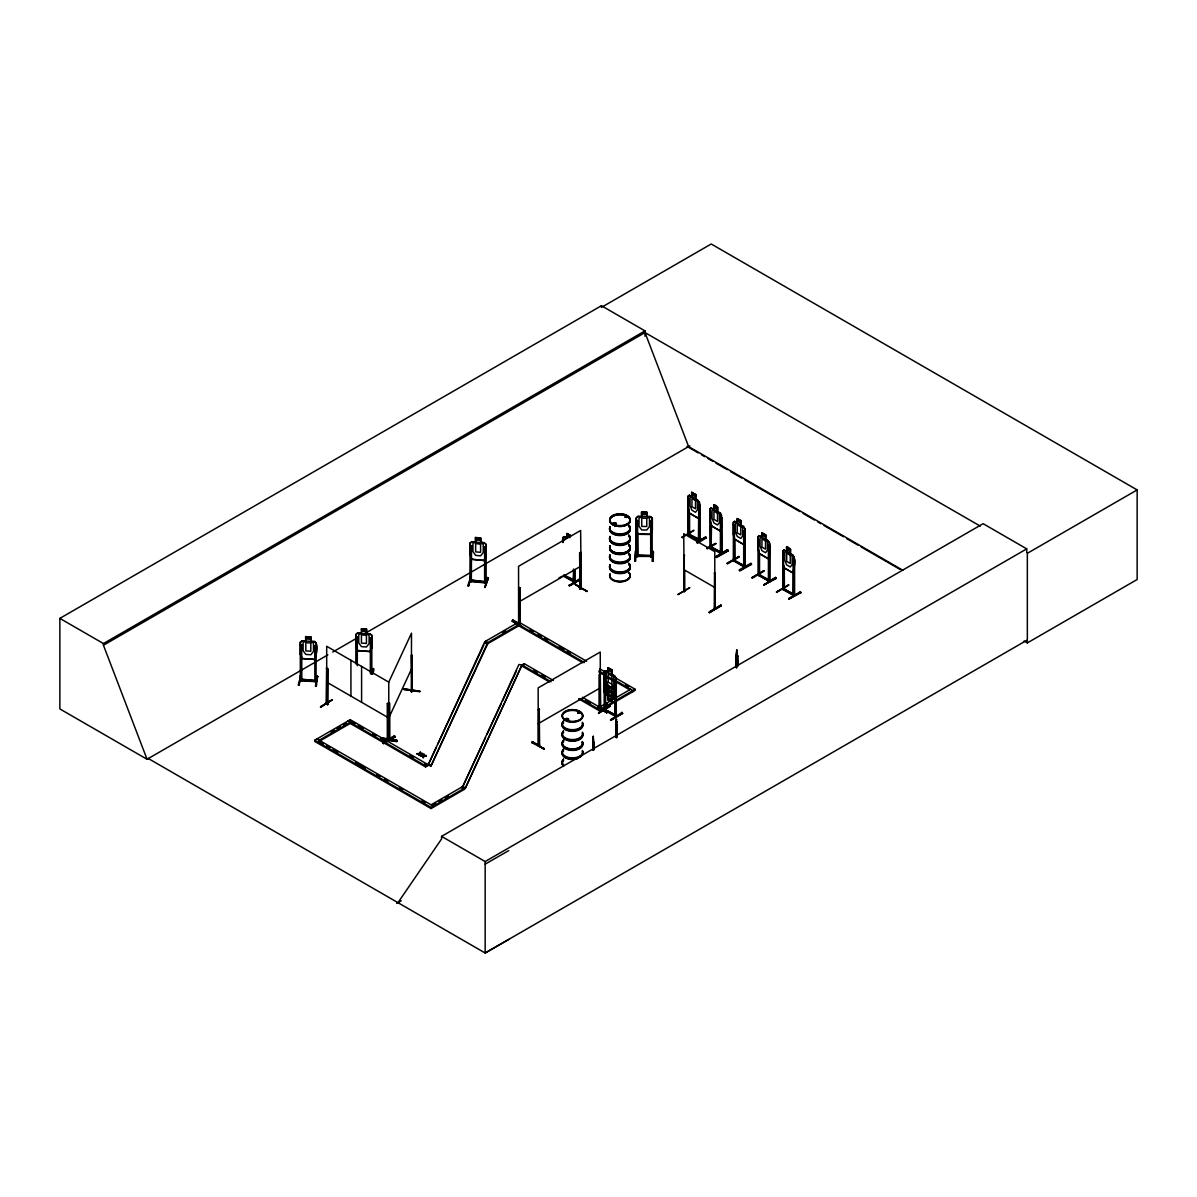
<?xml version="1.0" encoding="UTF-8"?>
<svg xmlns="http://www.w3.org/2000/svg" width="1197" height="1197" viewBox="0 0 1197 1197"><rect width="100%" height="100%" fill="white"/><g stroke="black" fill="none" stroke-linecap="round" stroke-linejoin="round"><path stroke-width="1.5" d="M736.424 654.909L736.828 650.031L735.931 667.283M593.024 741.242L593.308 736.394L593.024 739.746M616.5 737.472L616.335 719.217L616.156 736.739M616.679 737.472L616.53 733.911M616.32 737.098L616.425 732.025M616.171 728.764L616.096 731.412M592.934 743.95L592.829 750.28L593.128 736.394M736.634 667.911L736.828 650.031M637.612 556.56L636.056 556.455L636.071 520.291M634.754 561.034L636.086 550.8L635.667 561.049L634.754 561.034L635.218 551.503L636.131 551.548M636.146 529.867L637.821 534.281L650.495 534.49L652.35 530.136L652.35 518.181L650.45 516.595L646.949 516.55L646.949 512.136L641.547 512.151L641.547 516.565L637.881 516.401L636.161 517.942L635.936 556.515M635.951 556.081L637.717 556.485L637.567 520.321M636.325 529.852L636.34 518.002L637.881 516.401M641.547 512.151L641.727 516.715L639.033 518.136L639.033 526.366L641.727 529.942L646.769 530.017L649.462 526.53L649.462 518.301L646.769 516.79L646.769 512.286M650.45 516.595L637.866 516.505M652.35 555.423C648.056 554.166 655.567 556.59 650.689 556.695L650.704 520.53M635.936 555.199L650.51 555.767C651.273 553.942 649.373 558.101 652.365 556.396M652.185 520.545L650.689 520.86M652.35 518.286L650.375 516.745M636.056 556.455L652.021 556.336M652.574 551.069L653.502 551.817L653.038 561.318L652.126 561.303L652.694 551.129M653.038 561.318L652.694 551.622M592.799 746.03L593.458 738.684L593.458 749.906M594.086 741.901L594.041 749.921M616.171 724.065L616.515 719.217M616.709 722.255L616.47 721.507L616.096 737.591M616.65 721.507L616.32 723.871M616.126 736.484L616.724 733.163L616.096 734M617.293 724.724L617.233 736.335M389.534 738.444L388.935 737.681C389.339 743.442 385.913 735.527 388.367 738.669M389.698 703.163L389.848 739.028L389.279 739.926L389.145 703.073L388.367 704.135L388.367 739.985L387.17 739.357L388.89 739.821M389.743 737.801L388.711 738.34M410.99 691.492L411.888 691.627L411.499 654.954L411.798 691.612M411.08 690.205L412.157 689.502L412.097 690.774M412.097 689.607L411.364 690.878L411.499 633.168L388.771 682.125L388.726 739.836L389.145 738.908M384.357 739.701L396.761 741.452M573.468 580.455C580.964 581.981 547.972 568.246 573.737 580.38M573.872 570.64L573.318 581.607L574.934 581.981L573.827 581.308M604.32 710.21L616.021 716.614L615.886 678.071M605.877 709.178L604.111 708.789L605.652 709.058M604.53 708.504L604.53 709.806L616.29 716.315L616.29 680.48L614.824 680.12L614.824 716.105L614.824 714.789M616.29 716.315L615.183 715.641M326.362 702.938L327.469 703.507M326.168 704.075L326.691 668.061L327.754 668.674L327.754 704.509C324.447 700.843 329.37 705.931 327.17 703.402L326.781 702.594M388.127 738.669L387.379 738.175M735.916 659.652L736.963 652.32L737.277 653.068M736.215 667.283L736.065 663.946L736.514 664.829M737.741 656.405L737.292 655.522L737.741 665.367M688.066 533.293C689.966 532.5 689.442 536.076 687.961 534.625M698.479 540.64L699.587 541.209L699.602 502.68L695.771 498.925L695.771 494.511L695.517 499.059L697.432 501.633L697.432 509.862L695.517 512.286L691.956 510.236L690.056 505.613L690.056 497.368L691.956 497.009C690.355 484.022 695.053 502.127 689.352 495.214L688.021 496.157L688.066 534.61L688.47 498.491L689.128 535.164M698.704 538.919L698.3 540.46L698.824 538.994L689.248 534.311L699.871 540.909L699.871 505.074L698.824 504.461L698.42 540.67M699.886 539.563L699.003 539.024M711.227 547.927C708.759 544.979 712.679 545.593 711.033 547.867L710.464 511.179M711.108 547.867L711.512 524.331M720.399 553.268L721.582 553.897L721.462 515.353M721.462 552.52L720.28 551.847L722 553.613L721.866 517.762L720.803 517.149M733.402 559.493L734.734 559.657M733.402 560.795L744.729 567.273C747.287 565.134 741.99 565.433 744.325 565.134M734.793 559.762L734.345 561.378L733.222 559.313L734.943 561.079L734.793 539.563M745.133 567.034L745.133 531.199L744.085 530.6M758.479 538.904L759.242 575.652C757.177 575.233 757.521 572.226 759.122 574.276M759.526 574.036L759.526 575.308M768.414 579.782C779.995 587.847 741.916 564.849 768.698 579.707M783.975 588.625C781.312 585.483 784.454 592.38 784.379 588.385C782.778 586.306 782.614 589.537 784.409 589.642L784.259 568.126M792.803 555.228L794.075 557.428L794.314 595.897L793.147 595.223M782.688 587.877L782.703 589.313L794.599 595.597L794.599 559.762L793.147 559.388L792.998 595.208L794.748 595.612L793.431 593.622M301.584 679.013C303.484 683.547 299.534 675.362 300.342 680.764L300.267 642.25L302.003 640.694L305.654 640.934L305.654 636.52L305.819 641.203L303.125 642.49L303.125 650.719L305.819 654.43L310.816 654.759L313.509 651.407L313.509 643.178L310.816 641.532L310.846 637.013L305.819 636.789M301.674 644.914L300.193 644.824L301.674 644.914L301.839 680.764M300.267 654.071L300.477 642.22M305.639 636.624L311.025 636.879L310.996 641.397L314.497 641.517C319.449 645.318 316.427 654.34 314.527 659.412L301.928 658.574L300.297 653.966M298.996 685.013L300.896 675.078L299.115 685.208L298.203 685.148L301.001 675.018L300.178 675.617M300.357 680.719L300.267 679.028M300.028 679.342L301.584 679.058M301.913 679.133L314.557 680.689C315.739 680.435 312.911 681.587 316.382 680.435M316.188 643.358L314.497 641.517M314.736 645.796L316.277 645.557L314.736 645.796L314.886 681.692M314.527 659.412L301.943 658.47M316.412 680.061L316.023 681.811L316.023 680.509M317.474 676.679L316.367 686.36L315.469 686.3L317.4 676.11L315.574 686.12M678.011 594.4L689.622 587.667M355.898 636.639L357.379 636.744M355.898 646.215L357.559 650.734L370.157 651.572L371.998 647.323L371.998 635.487L370.097 633.782L366.462 633.662M366.641 633.527L366.641 629.113L361.255 628.814L361.434 633.378L358.756 634.649L358.756 642.879L361.434 646.619L366.432 646.993L369.11 643.657L369.11 635.427L366.432 633.767L366.462 629.248L361.434 628.979M370.337 672.101L370.412 637.732M371.968 635.577L370.023 633.931M371.893 637.836L370.337 638.046M370.486 672.699L372.058 672.385L372.058 673.687M372.028 673.851L373.12 668.39L373.988 669.213L372.925 673.926M372.252 673.776L373.314 669.063M565.912 719.322L567.587 718.769M567.273 719.577L566.525 718.993L566.331 719.891M566.735 719.651L568.096 719.202L566.645 718.499M614.241 522.685L613.941 524.091M613.537 523.089L613.807 524.091M578.121 712.963L578.061 712.2L577.717 713.098M578.076 712.275L577.867 713.203L579.378 712.978M578.39 712.095L579.213 712.933M625.103 517.179L625.492 516.476M626.42 517.508C627.722 515.548 624.086 517.553 626.689 517.134M625.597 516.431L625.193 517.313L626.555 517.239M396.91 741.123L396.97 740.33L381.035 737.951L396.955 740.359M471.813 541.643L470.122 543.064L471.917 541.702L475.658 542.046M471.513 545.757L470.047 545.623L471.513 545.757L471.319 581.682L471.468 579.857L470.032 579.767L469.882 581.443L470.152 542.959M475.478 541.882L475.478 537.483L480.805 537.977L480.805 542.391M486.102 556.396L484.276 560.615L471.798 559.328M471.139 576.4L468.596 585.976L467.698 585.887L471.259 575.847L470.376 576.43M471.259 575.847L468.491 585.782M470.212 581.533L470.212 579.797M471.468 579.857L469.912 580.201M471.573 579.932L484.321 581.877L486.072 581.248L486.221 582.655L470.032 581.084M471.513 581.607L471.783 579.991M484.261 542.72C488.84 547.253 482.81 540.281 480.625 542.525L480.625 538.111L475.628 537.737M484.411 581.173L484.635 582.939L484.59 546.67M486.057 546.805L484.486 546.984M484.65 582.894L484.65 581.173L486.221 581.353M484.95 586.829L487.538 577.388L488.406 578.211L485.069 587.443M484.845 587.503L488.331 578.121M520.919 626.151L512.136 621.138L512.705 620.63M531.752 742.709L532.396 741.586L544.111 749.008L531.812 742.589M532.321 741.706L543.947 749.008L544.111 748.26M698.075 518.032L699.347 514.501L699.347 502.74M688.14 507.902L689.188 513.049L698.165 518.226L699.467 514.426M720.055 530.72L721.327 527.189L721.327 515.428L720.235 513.034L721.462 515.443M711.183 525.737L710.12 520.605L711.183 525.737L720.145 530.914L721.462 527.114M743.337 544.156L744.609 540.625M737.098 522.924L734.614 521.338L733.282 522.296L733.282 534.116L734.449 539.174L743.427 544.351L744.729 540.55M768.07 558.445L769.342 554.914M758.27 536.63L758.015 548.391L759.182 553.463L768.16 558.64L769.596 554.929L769.596 543.094L768.115 540.835L759.227 535.702L761.831 537.199M792.803 572.72C794.419 566.929 797.411 556.156 790.379 553.687M784.14 550.081L782.868 550.979L782.748 562.665L783.93 567.737L792.893 572.914L794.195 569.293M604.305 680.031L605.607 676.485M614.465 693.452L615.767 689.906M605.398 688.589L604.32 683.457L605.398 688.589L614.555 693.647L615.886 689.831M419.504 755.502L420.102 753.676L422.586 753.736L419.04 755.232L420.656 752.24M423.289 757.686L423.873 755.861L426.356 755.531L423.873 756.235L423.289 757.686L423.289 755.906L422.81 757.417M419.04 755.232L420.192 751.97M423.379 755.965L420.865 756.295L423.379 755.965L423.962 754.155M423.962 755.92L424.426 754.424M650.36 534.341L652.35 530.032M371.818 647.293L370.008 651.512L357.708 650.495L356.108 646.111L356.108 634.365L357.708 633.004M411.633 691.791L412.052 655.028M419.803 691.148L404.077 689.023M389.743 739.043L389.324 739.836L389.459 738.444M411.125 691.612L411.289 690.864M411.723 690.474L412.172 689.681M411.678 691.701L412.097 690.908L411.08 690.774M396.746 741.601L380.99 738.714M681.736 537.303L693.976 530.271L682.26 537.498M682.26 537.004L682.335 537.737M715.312 543.333L707.143 548.017M715.851 543.528L707.068 548.555M726.953 563.488L739.237 556.396L726.998 563.428M739.133 556.964L727.596 563.862M763.895 570.7L751.686 577.777L763.97 570.685M763.866 571.238L752.329 578.151M776.988 592.186L788.703 584.959L776.479 591.991M776.988 591.692L777.062 592.425M320.512 706.604L332.153 699.826L320.587 707.337M320.482 707.158L332.123 699.811M389.564 716.285L411.499 669.003M349.599 723.063L425.578 766.933L427.838 765.616L484.635 642.116L487.733 642.594L518.765 624.669L518.765 625.792L487.733 643.702L430.935 766.095L424.606 763.761M427.838 765.616L436.396 747.182M437.952 743.831L483.857 644.899M430.935 766.095L487.733 642.594L485.473 641.278L485.473 642.4L487.733 643.702L487.733 642.594M553.358 680.48L524.271 663.677L521.997 664.993L465.199 788.494L462.102 788.015L518.914 664.515L521.997 664.993L551.099 681.781M462.102 788.015L485.458 737.726M487.014 734.374L501.019 704.195M502.575 700.843L516.58 670.664M465.199 788.494L521.997 664.993M598.545 712.619L609.946 705.766M598.53 713.173L610.021 705.751M564.52 576.146L563.742 576.37L564.101 575.129M574.949 581.937L574.949 580.635M614.689 715.896L615.183 714.325M616.275 716.18L616.44 715.028L614.884 714.759M327.873 703.267L327.11 703.432M327.873 704.584L326.572 703.836M699.063 540.296L699.976 540.849L699.871 539.458M711.661 547.642L710.345 545.637L711.078 547.942M721.866 517.762L720.399 517.388L720.399 553.373L720.295 551.982M722 552.311L722 553.613L709.956 547.313L710.928 547.822M298.996 684.519L299.115 685.208M468.491 585.273L468.596 585.976M520.111 622.29C516.865 622.679 520.59 621.946 520.156 623.517M599.488 709.252L600.804 708.564L599.069 708.938M599.069 710.24L600.804 709.866M397.973 902.658L441.558 838.977L441.558 836.359L983.126 523.688L1026.727 548.869L1026.727 552.595M684.684 591.363C684.445 587.727 683.352 592.71 684.774 591.393L684.669 570.101M714.235 609.034L714.639 572.884L714.759 608.719M715.178 607.717C713.352 608.241 716.045 606.071 714.714 609.318M625.552 516.984L626.405 517.044M578.076 712.769L579.213 712.454M578.989 712.769L578.72 712.125M520.111 624.191L512.72 620.076L520.022 624.295M512.63 620.764L518.944 624.236L518.84 622.919M519.947 622.335L518.615 622.5M518.615 623.817L518.555 566.301L580.635 530.466L581.188 586.994L580.395 586.769M580.635 586.769L579.453 587.368L575.099 584.031L586.814 591.468C585.468 588.355 577.104 589.433 580.979 587.114M580.979 588.415L580.635 552.236L579.587 552.849L580.096 588.984L579.587 587.338M538.231 744.07L538.052 745.551L539.219 744.878L539.219 709.043L539.623 745.252C535.553 746.509 541.852 742.349 538.171 744.04M538.231 745.387L538.171 687.871L600.251 652.036L600.37 709.582L607.074 712.664L600.655 709.462M600.67 708.624L599.682 710.494M600.595 709.986L600.251 673.806L599.203 674.42L599.203 708.953M300.447 642.325L302.063 640.949M539.623 745.252L538.171 745.342M615.183 523.643L614.211 522.61M615.183 524.091L615.348 522.954M565.732 718.888L566.765 718.484M688.14 496.291L689.412 495.393M720.235 513.034L717.631 511.688L717.766 507.199C709.148 498.85 717.976 514.186 711.347 507.902L710.001 508.845L710.06 547.388M710.12 508.979L711.392 508.082M734.674 521.518L733.402 522.221L733.342 560.839L734.734 560.959M759.347 535.628L758.015 536.57L758.075 575.114L769.462 581.547L769.596 543.094M758.135 536.705L759.407 535.807M790.514 553.613L790.514 549.199C781.791 541.014 790.843 556.126 784.08 549.902L782.748 550.844L782.808 589.388L794.195 595.837M604.335 671.831L605.622 670.918M614.465 699.018L615.767 698.09M608.226 682.215L608.226 673.986L611.862 675.991L611.862 684.22L613.807 688.799L613.807 697.028L611.862 697.432C613.492 710.405 608.719 692.33 614.525 699.198L615.901 698.225L615.767 678.145L614.465 675.961L605.502 671.008M615.901 686.405L614.689 681.347L615.767 686.48M614.689 681.347C600.221 669.318 605.517 681.437 604.051 691.851L605.443 694.17L604.305 691.791M611.996 702.055L608.091 699.901M614.525 699.198L605.487 694.051M566.869 533.473L570.774 535.628L566.869 533.473L566.884 538.171L564.924 538.575M563.308 539.697L563.982 540.535M558.715 578.166L561.558 576.445M575.069 580.74L574.306 582.221L562.904 575.787M569.173 585.602L581.203 579.019L569.173 585.602L580.635 578.106M569.188 584.869L569.772 585.842L581.158 578.974M608.226 672.22L608.226 667.806L612.116 669.961L611.996 674.45L614.645 675.766L616.021 678.086M612.116 669.961L608.091 667.881M614.555 693.647L605.502 688.484M598.635 713.352L610.021 706.499M615.093 714.714L605.458 709.836L615.857 715.327M610.515 719.936L622.545 713.352L610.515 719.936L621.991 712.439M622.515 713.307L611.173 720.295M327.469 704.809L327.754 668.674M519.603 587.473L518.555 588.071L520.007 587.697L519.423 623.338M580.171 588.879L579.991 553.074L581.039 552.475M326.302 704.135L326.946 702.594M580.635 588.071L579.468 588.759M388.367 739.985L387.304 739.417L387.319 703.537L389.324 703.986M586.814 590.72L586.814 591.468M382.935 742.589L383.504 743.561L395.115 736.843L383.564 743.651L382.905 742.574L394.561 735.916M382.995 742.679L394.501 735.826L395.13 736.888M382.905 743.307L394.636 736.544M539.219 709.043L538.171 709.641L539.623 709.267M578.585 698.779L599.592 710.913L599.607 674.644L600.655 674.046M538.575 709.881L538.575 745.716L539.039 744.908M606.505 712.305L606.43 713.038M684.13 555.258L684.669 555.558M678.071 594.55L689.667 587.817M715.178 573.183L714.235 573.124M721.133 605.877L709.237 612.55L720.848 605.069L721.163 605.981L720.833 605.054M720.878 605.143L709.267 611.832M720.878 605.637L709.552 612.729M709.237 612.55L720.908 605.757M508.77 939.436L485.159 953.007L148.323 758.524L147.111 759.302L59.85 708.923L59.85 618.385L601.418 305.714L645.003 330.896L645.003 336.267M59.85 618.385L103.451 643.552L645.003 330.896M148.323 758.524L147.051 759.257L103.451 645.243L645.003 332.571L980.238 526.111M147.051 759.257L327.873 654.864M332.736 652.051L355.374 638.989M365.085 633.378L689.876 445.853M689.352 495.214L698.195 500.466L699.467 502.755M518.555 602.136L580.635 566.301M699.871 505.074L698.42 504.7M689.322 512.974L698.165 518.226M711.213 507.977L720.175 513.154M485.473 641.278L518.765 622.051L586.665 661.253M431.07 804.818L462.102 786.908L464.376 788.21L464.376 789.332L431.07 808.559L314.676 741.362L314.676 740.24L350.242 719.696L427.838 764.509L430.935 764.988M502.545 632.54L505.643 630.759M330.911 731.98L334.008 730.2M337.12 728.404L340.217 726.609M343.33 724.813L346.427 723.033M696.878 542.032L705.676 537.049L696.878 542.78M696.968 542.136L705.691 537.094M734.614 521.338L743.457 526.59M697.537 543.154L706.2 537.977M720.145 530.914L711.272 525.648M734.793 525.229L733.342 524.855L734.389 525.453L734.509 561.363M740.913 520.71L740.913 525.124L742.694 527.772L742.694 536.002L740.793 538.426L737.217 536.376L735.317 531.737L735.317 523.508L737.217 523.134L737.352 518.66L740.793 520.785L740.793 525.199L743.517 526.471L744.863 528.805L744.729 540.73M743.382 526.545L744.863 528.805M707.232 548.75L715.956 543.707M745.133 531.199L743.681 530.825L743.681 566.809L744.699 567.348L744.729 528.805M734.449 539.174L733.537 534.086M720.684 551.997L711.227 546.999L721.582 552.595M716.03 556.455L727.596 549.677L715.956 557.144L728.24 550.77L716.599 557.518M715.956 557.144L727.671 550.291M743.427 544.351L734.554 539.084M765.781 534.924L761.95 532.71L761.95 537.423L760.05 537.782L760.05 546.012L761.95 550.65L765.526 552.7L767.427 550.276L767.427 542.046L765.526 539.473L765.781 534.924L765.781 539.323L768.25 540.76L769.342 543.154M759.122 575.577L769.866 581.323L769.866 545.473L768.414 545.114L768.414 581.084M759.182 553.463L768.16 558.64M744.085 566.435L733.746 560.465L733.746 524.615M739.237 569.847L750.938 563.174L751.521 564.236L739.237 570.58M784.08 549.902L792.923 555.154M790.514 549.199L790.259 553.762L792.16 556.336L792.16 564.565L790.259 566.989L786.683 564.924L784.783 560.301L784.783 552.071L786.683 551.697L786.683 546.999M347.983 721.013L425.578 765.811L427.838 764.509M783.93 567.737L792.893 572.914M775.641 577.418L776.255 578.525L763.97 584.869L775.641 577.418L764.135 584.869M764.045 584.72L775.776 578.151L763.97 584.869M538.171 723.706L600.251 687.871M776.419 592.051L788.703 584.959M784.379 589.702L783.212 553.179L783.287 589.014M793.431 593.996L783.975 588.999L794.314 594.595M599.592 707.173L630.639 689.248M788.703 598.395L800.419 591.782M788.868 599.143L800.419 592.291M604.246 705.602L607.358 703.806M432.626 805.042L435.723 803.247M438.835 801.466L441.932 799.671M445.03 797.875L448.142 796.08M800.928 592.68L788.703 599.143M599.592 710.913L635.158 690.37L635.158 689.248L599.592 709.791L580.201 698.584M314.676 740.24L431.07 807.436L464.376 788.21M396.686 903.391L401.204 900.787M441.558 836.359L485.159 861.541L1026.727 548.869M1027.34 642.909L1137.15 579.513L1137.15 489.917L1027.34 553.313L1027.34 642.909L1024.123 641.038M1026.727 640.335L485.159 953.007L485.159 861.541M485.159 864.144L508.77 850.588M301.614 679.477L314.631 680.36M486.132 544.455L486.132 582.984L470.047 581.458M599.712 710.554L599.787 709.148L599.084 710.33M538.665 745.731L539.249 743.487L539.338 744.803M614.495 522.67L613.059 523.313L614.001 524.181M613.702 523.074L614.001 522.745A1.586 0.913 0 0 1 616.036 523.912A1.586 0.913 0 0 1 613.373 524.331A1.586 0.913 0 0 1 614.076 522.79M614.989 524.181L615.183 523.298L614.001 523.732M578.256 712.439L578.51 712.634M578.375 712.978L579.079 713.023M566.331 719.427L566.166 718.739A1.586 0.913 0 0 0 566.226 720.265A1.586 0.913 0 0 0 568.62 719.472A1.586 0.913 0 0 0 566.226 718.679C563.996 721.701 570.7 718.095 567.273 720.04M736.858 654.594L736.649 650.016M613.941 522.969L615.049 522.969M613.941 523.792L615.049 523.792M615.049 524.091L614.211 524.151M614.749 524.241L615.976 523.538L615.049 522.685M567.408 720.145L568.5 719.322L567.722 718.634M793.431 594.924L793.656 593.622L793.207 595.328M420.177 753.362L422.586 753.362M419.519 754.095L417.08 753.736L422.586 753.736M426.356 755.531L423.873 756.235M420.865 755.92L426.356 755.906M420.865 756.295L423.289 756.28M417.08 753.736L419.593 753.407M417.08 754.11L419.593 753.781M636.25 556.081L652.185 556.396M575.263 584.6L586.919 591.273M607.014 712.589L597.647 707.277M614.884 524.361L614.106 524.361M567.318 719.951L566.465 719.876M574.47 582.221L574.545 569.682M388.771 739.746L387.589 737.771M744.848 566.031L734.509 560.435L743.561 565.657M744.729 567.273L745.073 565.627M793.551 594.999L793.551 571.702M316.023 681.811L316.203 643.253M471.334 580.336L484.65 581.592M486.012 583.044L486.057 581.338M641.727 512.301L646.769 512.391M636.056 520.62L637.552 520.65M637.956 534.042L650.375 534.236M637.732 555.228L650.854 555.438M616.53 722.09L616.679 737.606M592.784 745.926L592.889 748.589M518.959 624.146L518.959 588.311M737.292 652.904L737.292 666.28M736.2 657.542L736.559 651.527M301.973 640.799L314.467 641.622M300.267 680.33L316.442 681.407M300.193 680.659L316.203 681.736M361.464 633.288L357.604 632.944L355.898 634.395L355.823 663.841M357.694 633.108L370.008 634.021M471.887 541.792L484.157 542.959M484.187 560.346L471.887 559.283L470.152 554.78L471.768 559.418M403.883 688.784L420.012 691.417L403.853 689.532M419.818 691.731L403.883 689.322M487.733 643.702L484.635 643.223L484.635 642.116M462.102 786.908L465.199 787.387M600.37 708.265L599.084 709.028M316.277 680.091L314.886 680.39M684.145 591.632L684.13 569.802M614.749 522.685L615.782 523.104M605.143 709.372L605.458 710.779L605.727 694.335M615.857 716.629L615.707 715.207M387.798 739.133L387.708 703.297M710.644 547.059L710.464 525.513M721.417 553.912L721.267 552.49M758.883 574.276L759.526 573.902M759.078 575.652L758.943 574.231M769.432 581.637L768.788 579.318L768.698 580.65M318.193 676.814L317.355 676.11M566.525 719.981L565.912 719.023M564.146 536.675L566.884 538.171M572.196 580.47L564.505 576.206L564.475 574.769M608.36 672.43L605.562 670.754L604.201 671.712L604.261 710.255L604.126 708.744M605.487 676.559L614.465 681.527M611.862 684.22L608.211 682.185L606.266 684.639L606.266 692.868L608.211 695.412L608.211 699.826L611.862 701.831M605.443 694.17L608.091 695.487L607.956 699.976M621.901 712.32L622.56 713.412M520.979 626.031L512.136 621.108L512.78 620.016M532.321 742.2L544.111 749.008M326.302 668.3L327.35 668.899M387.319 703.537L388.367 704.135M1137.15 489.917L711.213 243.993L601.418 307.39L601.418 305.714M902.822 570.266L688.604 446.586L645.003 332.571M686.958 446.376L698.24 452.9M701.472 454.77L704.704 456.626M707.921 458.496L712.769 461.279M715.986 463.149L727.282 469.673M730.514 471.528L741.811 478.052M745.028 479.907L799.88 511.583M803.112 513.438L814.394 519.962M817.626 521.832L820.858 523.688M824.075 525.558L843.436 536.735M846.668 538.59L857.95 545.114M861.182 546.969L899.905 569.323M691.836 492.371L695.771 494.511M741.048 520.635L737.098 518.51L737.217 523.134M691.956 492.595L695.517 494.66M713.951 505.299L717.512 507.348L717.512 511.762L719.412 514.336L719.412 522.565L717.512 524.989L713.951 522.924L712.035 518.301L712.035 510.072L713.951 509.698L713.951 504.999M761.95 533.009L765.526 535.074M786.683 547.283L790.259 549.348M768.818 544.874L769.866 545.473M705.617 536.989L706.26 538.081M800.344 591.677L800.988 592.769M728.24 550.77L727.596 549.677M688.47 534.326L699.886 540.864M688.066 534.565L699.467 541.134M721.462 553.837L710.12 547.358M783.676 589.822L782.868 589.358M683.726 569.563L714.774 587.473M599.592 668.719L606.056 672.46M614.151 677.113L635.158 689.248M530.091 629.712L533.323 631.582M538.171 634.38L541.403 636.235M544.635 638.106L547.867 639.976M559.179 646.515L564.026 649.313M567.273 651.168L570.505 653.038M625.462 684.774L628.694 686.644M584.405 662.554L516.505 623.368L516.505 624.475M598.949 670.963L605.413 674.689M615.123 680.3L632.899 690.564L632.899 691.686M518.121 625.418L582.789 662.749M598.949 672.086L605.413 675.811M615.123 681.407L629.667 689.816M582.46 697.282L601.867 708.474L601.867 709.597M533.967 670.395L537.199 672.265M542.046 675.063L545.278 676.933M585.692 700.26L590.54 703.073M521.997 666.101L549.483 681.976M388.771 682.125L326.691 646.29L326.691 703.911M326.691 682.125L388.771 717.961M351.858 721.761L355.09 723.616M358.322 725.487L363.17 728.285M372.88 733.896L376.112 735.751M380.96 738.549L385.808 741.362M410.047 755.352L413.294 757.222M316.936 738.923L433.329 806.135L433.329 807.242M318.552 740.988L323.414 743.786M326.646 745.656L329.878 747.512M333.11 749.382L337.958 752.18M355.733 762.444L365.444 768.055M376.756 774.579L379.988 776.449M384.836 779.247L388.067 781.117M399.379 787.656L402.611 789.511M422.017 800.718L425.249 802.588M480.596 542.615L483.259 544.351L483.259 552.58L480.596 555.857L475.628 555.378L472.965 551.608L472.965 543.363L475.628 542.151L475.478 537.483M759.526 575.203L759.526 553.837M733.342 560.839L733.222 559.313M688.066 533.398L689.083 535.239L689.248 533.937M573.528 581.727L573.468 569.084M605.652 710.36L604.724 709.866L604.65 674.031L605.323 710.704L605.458 709.462M650.555 555.438L650.51 556.695M636.34 529.747L637.956 534.146M300.477 653.966L302.078 658.335M751.521 564.206L739.881 570.954M782.868 562.605L784.05 567.662M758.135 548.316L759.317 553.388M689.412 512.885L688.275 507.962L688.275 496.216M794.015 594.49L793.955 595.837M768.818 559.208L768.818 580.71M762.085 532.934L762.085 537.348M737.861 655.552L737.861 666.31M736.634 667.552L736.634 656.151L736.065 667.537M735.766 662.165L735.751 667.283M720.803 529.702L720.803 552.999M714.833 609.288L714.774 551.637L683.726 533.712L684.265 591.632L684.265 555.797M710.255 508.905L710.255 520.65M699.063 538.994L699.003 540.341M689.532 513.423L689.652 534.999M652.17 518.241L652.17 556.725M652.021 554.989L651.991 556.814M637.567 532.86L637.717 556.485M615.213 697.806L615.213 715.716M611.862 670.111L611.862 674.524L613.822 677.068L613.822 685.297L611.862 687.751L611.862 695.966L608.211 693.946L608.211 685.716L606.28 681.138L606.28 672.909L608.226 672.505L608.226 667.806M604.455 671.756L604.455 683.502M593.308 736.394L593.338 749.487M574.934 569.443L574.934 581.981M567.004 533.697L567.004 538.096C563.218 534.027 561.827 538.77 562.859 542.45M563.114 537.438L563.114 542.465M524.271 663.677L524.271 664.799M520.007 587.697L520.007 623.682M519.722 621.931L519.722 623.233M518.765 622.051L518.84 624.221M485.922 544.59L485.922 556.351M470.331 543.034L470.301 554.869M431.07 807.436L431.07 808.559M425.578 765.811L425.578 766.933M371.818 635.532L371.818 674.001M370.501 672.654L370.501 673.956M361.599 666.43L361.599 702.28M357.305 637.073L357.305 665.741M350.93 660.28L350.93 696.115M350.242 719.696L350.242 720.818M103.451 643.552L103.451 645.243M628.784 544.291A10.219 5.91 0 0 1 621.273 553.089A10.219 5.91 0 0 1 610.051 545.712M630.206 529.643A10.264 5.925 0 0 1 618.595 535.523A10.264 5.925 0 0 1 610.021 528.116M628.829 526.68A10.264 5.925 0 0 1 629.846 528.116M628.829 525.019A10.264 5.925 0 0 1 621.273 533.862A10.264 5.925 0 0 1 610.021 526.456M628.829 536.57A10.264 5.925 0 0 1 621.273 545.413A10.264 5.925 0 0 1 610.021 538.007M628.949 535.957A10.414 6.015 0 0 1 621.288 544.919A10.414 6.015 0 0 1 609.886 537.408M628.949 535.448A10.414 6.015 0 0 1 621.288 544.411A10.414 6.015 0 0 1 609.886 536.899M628.814 534.924A10.249 5.91 0 0 1 621.273 543.737A10.249 5.91 0 0 1 610.036 536.346M628.949 526.067A10.414 6.015 0 0 1 621.288 535.029A10.414 6.015 0 0 1 609.886 527.518M628.949 525.558A10.414 6.015 0 0 1 621.288 534.52A10.414 6.015 0 0 1 609.886 527.009M628.814 544.904A10.249 5.91 0 0 1 621.273 553.732A10.249 5.91 0 0 1 610.036 546.341M628.844 544.515A10.279 5.94 0 0 1 621.273 553.373A10.279 5.94 0 0 1 610.006 545.952M630.161 548.705A10.219 5.91 0 0 1 618.595 554.555A10.219 5.91 0 0 1 610.051 547.179M628.784 545.757A10.219 5.91 0 0 1 629.817 547.179M628.784 572.48A10.219 5.91 0 0 1 621.273 581.278A10.219 5.91 0 0 1 610.051 573.902M628.844 545.248A10.279 5.94 0 0 1 621.273 554.106A10.279 5.94 0 0 1 610.006 546.685M628.814 554.869A10.249 5.91 0 0 1 621.273 563.697A10.249 5.91 0 0 1 610.036 556.306M628.814 553.223A10.249 5.91 0 0 1 621.273 562.036A10.249 5.91 0 0 1 610.036 554.645M628.814 564.76A10.249 5.91 0 0 1 621.273 573.587A10.249 5.91 0 0 1 610.036 566.196M628.949 564.146A10.414 6.015 0 0 1 621.288 573.109A10.414 6.015 0 0 1 609.886 565.597M628.949 563.637A10.414 6.015 0 0 1 621.288 572.6A10.414 6.015 0 0 1 609.886 565.089M628.814 563.099A10.249 5.91 0 0 1 621.273 571.927A10.249 5.91 0 0 1 610.036 564.535M628.949 554.256A10.414 6.015 0 0 1 621.288 563.218A10.414 6.015 0 0 1 609.886 555.707M628.949 553.747A10.414 6.015 0 0 1 621.288 562.71A10.414 6.015 0 0 1 609.886 555.199M630.161 576.011A10.219 5.91 0 0 1 618.595 581.862A10.219 5.91 0 0 1 610.051 574.47M628.784 573.049A10.219 5.91 0 0 1 629.817 574.47M628.844 572.69A10.279 5.94 0 0 1 621.273 581.547A10.279 5.94 0 0 1 610.006 574.126M582.52 733.192A10.414 6.015 0 0 1 571.104 740.704A10.414 6.015 0 0 1 563.443 731.741M582.355 733.791A10.249 5.91 0 0 1 571.119 741.182A10.249 5.91 0 0 1 563.592 732.369M582.326 741.527A10.204 5.895 0 0 1 571.134 748.888A10.204 5.895 0 0 1 563.622 740.105M582.4 741.721A10.279 5.94 0 0 1 571.119 749.157A10.279 5.94 0 0 1 563.548 740.3M582.385 742.095A10.264 5.925 0 0 1 571.119 749.502A10.264 5.925 0 0 1 563.578 740.659M582.52 723.302A10.414 6.015 0 0 1 571.104 730.813A10.414 6.015 0 0 1 563.443 721.851M582.385 732.13A10.264 5.925 0 0 1 571.119 739.537A10.264 5.925 0 0 1 563.578 730.709M582.355 723.901A10.249 5.91 0 0 1 571.119 731.292A10.249 5.91 0 0 1 563.592 722.479M582.52 732.684A10.414 6.015 0 0 1 571.104 740.195A10.414 6.015 0 0 1 563.443 731.232M582.52 722.793A10.414 6.015 0 0 1 571.104 730.305A10.414 6.015 0 0 1 563.443 721.342M582.355 722.24A10.249 5.91 0 0 1 571.119 729.646A10.249 5.91 0 0 1 563.592 720.818M563.443 765.945A10.414 6.015 0 0 1 563.443 759.93M563.578 766.469A10.264 5.925 0 0 1 563.578 760.544M582.355 742.978A10.249 5.91 0 0 1 571.119 750.384A10.249 5.91 0 0 1 563.592 741.556M582.4 742.454A10.279 5.94 0 0 1 571.119 749.876A10.279 5.94 0 0 1 563.548 741.018M582.52 751.492A10.414 6.015 0 0 1 571.104 759.003A10.414 6.015 0 0 1 563.443 750.04M563.592 764.808A10.249 5.91 0 0 1 563.592 758.898M582.355 752.09A10.249 5.91 0 0 1 582.355 755.157M577.582 758.748A10.249 5.91 0 0 1 565.223 757.806A10.249 5.91 0 0 1 563.592 750.669M563.443 765.437A10.414 6.015 0 0 1 563.443 759.422M582.52 750.983A10.414 6.015 0 0 1 571.104 758.494A10.414 6.015 0 0 1 563.443 749.531M582.355 750.429A10.249 5.91 0 0 1 571.119 757.836A10.249 5.91 0 0 1 563.592 749.008M735.916 659.547L735.931 662.21L735.916 659.547M606.49 682.903L609.078 689.562C603.842 691.986 608.495 696.908 609.916 691.058L613.133 696.863L610.694 690.474C615.931 687.826 611.472 682.963 609.857 689.053L606.49 682.903M350.242 722.315L319.21 740.24L319.21 741.362L350.242 723.437L350.242 722.315M645.871 513.109L642.624 513.049L642.624 514.515L645.871 514.575L645.871 513.109M646.769 518.256L641.727 518.181L641.727 526.411L646.769 526.5L646.769 518.256M309.933 637.792L306.716 637.582L306.716 639.048L309.933 639.273L309.933 637.792M310.816 642.998L305.819 642.669L305.819 650.899L310.816 651.228L310.816 642.998M365.549 630.011L362.332 629.772L362.332 631.253L365.549 631.492L365.549 630.011M366.432 635.233L361.434 634.859L361.434 643.088L366.432 643.462L366.432 635.233M479.713 538.859L476.511 538.56L476.511 540.027L479.713 540.341L479.713 538.859M480.596 544.096L475.628 543.618L475.628 551.847L480.596 552.326L480.596 544.096M569.877 536.151L567.528 534.864L567.528 536.331L569.877 537.633L569.877 536.151M611.218 670.485L608.884 669.198L608.884 670.664L611.218 671.966L611.218 670.485M611.862 687.751L608.226 685.746L611.862 687.721M611.203 699.272L608.869 697.986L608.869 699.452L611.203 700.739L611.203 699.272M694.888 495.019L692.599 493.703L692.599 495.169L694.888 496.486L694.888 495.019M716.868 507.723L714.579 506.391L714.579 507.857L716.868 509.189L716.868 507.723M740.15 521.159L737.861 519.827L737.861 521.308L740.15 522.625L740.15 521.159M764.883 535.433L762.594 534.116L762.594 535.583L764.883 536.899L764.883 535.433M789.616 549.722L787.327 548.391L787.327 549.857L789.616 551.189L789.616 549.722M695.517 500.541L691.956 498.476L691.956 506.705L695.517 508.77L695.517 500.541M717.512 513.229L713.951 511.164L713.951 519.408L717.512 521.458L717.512 513.229M740.793 526.665L737.217 524.615L737.217 532.845L740.793 534.894L740.793 526.665M765.526 540.954L761.95 538.889L761.95 547.119L765.526 549.184L765.526 540.954M790.259 555.228L786.683 553.164L786.683 561.393L790.259 563.458L790.259 555.228M614.794 524.81A10.264 5.925 0 0 0 630.206 519.678A10.264 5.925 0 0 0 614.794 514.545A10.264 5.925 0 0 0 614.794 524.81M614.824 525.633A10.219 5.91 0 0 0 630.161 520.53A10.219 5.91 0 0 0 614.824 515.413A10.219 5.91 0 0 0 614.824 525.633M614.824 525.663A10.219 5.91 0 0 0 630.161 520.56A10.219 5.91 0 0 0 614.824 515.443A10.219 5.91 0 0 0 614.824 525.663M612.655 524.226A10.279 5.94 0 0 0 629.876 521.563A10.279 5.94 0 0 0 617.278 514.291A10.279 5.94 0 0 0 612.655 524.226M567.333 720.654A10.264 5.925 0 0 0 582.73 715.522A10.264 5.925 0 0 0 567.333 710.39A10.264 5.925 0 0 0 567.333 720.654M567.363 721.432A10.204 5.895 0 0 0 582.67 716.33A10.204 5.895 0 0 0 567.363 711.227A10.204 5.895 0 0 0 567.363 721.432M565.193 719.995A10.279 5.94 0 0 0 582.4 717.347A10.279 5.94 0 0 0 569.802 710.06A10.279 5.94 0 0 0 565.193 719.995"/></g></svg>
